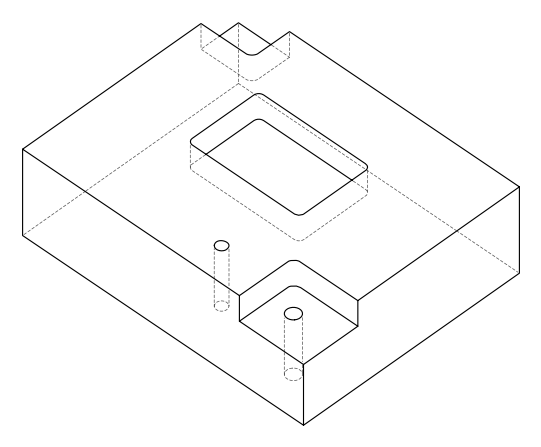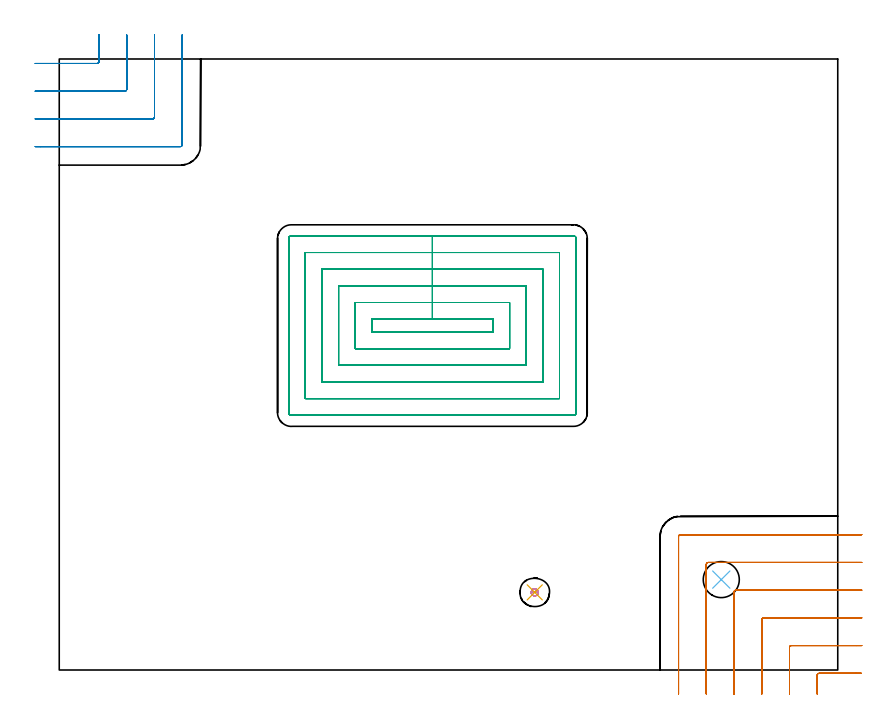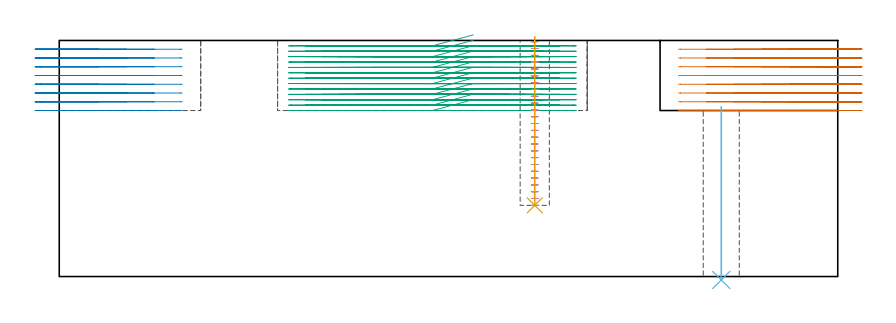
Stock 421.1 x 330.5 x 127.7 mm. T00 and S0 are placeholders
(PLAN: 6 operations, 3 tool changes, 74.3 min)
(1 MILL_CORNER_NOTCH_RECTANGULAR | CORNER_NOTCH_RECTANGULAR | UGT0201_094 | Follow Part, ap 5, ae 75% | 11.8 min | 302087 mm3)
(2 MILL_CORNER_NOTCH_RECTANGULAR_1 | CORNER_NOTCH_RECTANGULAR_1 | UGT0201_094 | Follow Part, ap 5, ae 75% | 6.85 min | 165462 mm3)
(3 MILL_RECTANGULAR_POCKET | POCKET_RECTANGULAR_STRAIGHT | NXT0201_011 | Follow Part, ap 3, ae 75% | 53.09 min | 690274 mm3)
(4 MILL_BLIND_HOLE_FROM_SOLID_MATERIAL | STEP1POCKET | NXT0201_011 | Spiral | 1.86 min | 17519 mm3)
(5 BORE_BLIND_HOLE | STEP1POCKET | UGT0332_074 | 0.37 min | 20 mm3)
(6 INDEXABLE_INSERT_DRILL_THROUGH_HOLE_FROM_SOLID | STEP1HOLE | NXT0302_010 | 0.38 min | 26787 mm3)
(TOOL UGT0201_094 | End mill 20 mm | D20 FL38 Z4)
(TOOL NXT0201_011 | ENDMILL 12mm [2P460-1200-NA 1630] | D12 FL38 Z6)
(TOOL UGT0332_074 | 15.8 mm Rough Boring Bar | D15.8)
(TOOL NXT0302_010 | Index. Insert Drill 19.5mm [880-D1950L25-05] | D19.5 PA176 FL98 Z2)
(OP 1 MILL_CORNER_NOTCH_RECTANGULAR)
G17 G21 G94 G90
T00 M6
G54
G17 G0 G90 X433.937 Y-1.8 S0 M3
G43 Z137.7 H0
Z122.962
G94 G1 X430.937 F250.
X410.994 F500.
G3 X410. Y-2.794 R1.
G1 Y-10.
Y-13. F250.
G0 Z137.7
X434.1 Y13.2
Z122.962
G1 X431.1
X395.994 F500.
G3 X395. Y12.206 R1.
G1 Y-10.
Y-13. F250.
G0 Z137.7
X434.1 Y28.2
Z122.962
G1 X431.1
X380.995 F500.
G3 X380. Y27.205 R1.
G1 Y-10.
Y-13. F250.
G0 Z137.7
X434.1 Y43.2
Z122.962
G1 X431.1
X365.995 F500.
G3 X365. Y42.205 R1.
G1 Y-10.
Y-13. F250.
G0 Z137.7
X434.1 Y58.2
Z122.962
G1 X431.1
X350.995 F500.
G3 X350. Y57.205 R1.
G1 Y-10.
Y-13. F250.
G0 Z137.7
X434.1 Y73.2
Z122.962
G1 X431.1
X335.995 F500.
G3 X335. Y72.205 R1.
G1 Y-10.
Y-13. F250.
G0 Z137.7
X433.937 Y-1.8
Z118.225
G1 X430.937
X410.994 F500.
G3 X410. Y-2.794 R1.
G1 Y-10.
Y-13. F250.
G0 Z137.7
X434.1 Y13.2
Z118.225
G1 X431.1
X395.994 F500.
G3 X395. Y12.206 R1.
G1 Y-10.
Y-13. F250.
G0 Z137.7
X434.1 Y28.2
Z118.225
G1 X431.1
X380.995 F500.
G3 X380. Y27.205 R1.
G1 Y-10.
Y-13. F250.
G0 Z137.7
X434.1 Y43.2
Z118.225
G1 X431.1
X365.995 F500.
G3 X365. Y42.205 R1.
G1 Y-10.
Y-13. F250.
G0 Z137.7
X434.1 Y58.2
Z118.225
G1 X431.1
X350.995 F500.
G3 X350. Y57.205 R1.
G1 Y-10.
Y-13. F250.
G0 Z137.7
X434.1 Y73.2
Z118.225
G1 X431.1
X335.995 F500.
G3 X335. Y72.205 R1.
G1 Y-10.
Y-13. F250.
G0 Z137.7
X433.937 Y-1.8
Z113.487
G1 X430.937
X410.994 F500.
G3 X410. Y-2.794 R1.
G1 Y-10.
Y-13. F250.
G0 Z137.7
X434.1 Y13.2
Z113.487
G1 X431.1
X395.994 F500.
G3 X395. Y12.206 R1.
G1 Y-10.
Y-13. F250.
G0 Z137.7
X434.1 Y28.2
Z113.487
G1 X431.1
X380.995 F500.
G3 X380. Y27.205 R1.
G1 Y-10.
Y-13. F250.
G0 Z137.7
X434.1 Y43.2
Z113.487
G1 X431.1
X365.995 F500.
G3 X365. Y42.205 R1.
G1 Y-10.
Y-13. F250.
G0 Z137.7
X434.1 Y58.2
Z113.487
G1 X431.1
X350.995 F500.
G3 X350. Y57.205 R1.
G1 Y-10.
Y-13. F250.
G0 Z137.7
X434.1 Y73.2
Z113.487
G1 X431.1
X335.995 F500.
G3 X335. Y72.205 R1.
G1 Y-10.
Y-13. F250.
G0 Z137.7
X433.937 Y-1.8
Z108.75
G1 X430.937
X410.994 F500.
G3 X410. Y-2.794 R1.
G1 Y-10.
Y-13. F250.
G0 Z137.7
X434.1 Y13.2
Z108.75
G1 X431.1
X395.994 F500.
G3 X395. Y12.206 R1.
G1 Y-10.
Y-13. F250.
G0 Z137.7
X434.1 Y28.2
Z108.75
G1 X431.1
X380.995 F500.
G3 X380. Y27.205 R1.
G1 Y-10.
Y-13. F250.
G0 Z137.7
X434.1 Y43.2
Z108.75
G1 X431.1
X365.995 F500.
G3 X365. Y42.205 R1.
G1 Y-10.
Y-13. F250.
G0 Z137.7
X434.1 Y58.2
Z108.75
G1 X431.1
X350.995 F500.
G3 X350. Y57.205 R1.
G1 Y-10.
Y-13. F250.
G0 Z137.7
X434.1 Y73.2
Z108.75
G1 X431.1
X335.995 F500.
G3 X335. Y72.205 R1.
G1 Y-10.
Y-13. F250.
G0 Z137.7
X433.937 Y-1.8
Z104.012
G1 X430.937
X410.994 F500.
G3 X410. Y-2.794 R1.
G1 Y-10.
Y-13. F250.
G0 Z137.7
X434.1 Y13.2
Z104.012
G1 X431.1
X395.994 F500.
G3 X395. Y12.206 R1.
G1 Y-10.
Y-13. F250.
G0 Z137.7
X434.1 Y28.2
Z104.012
G1 X431.1
X380.995 F500.
G3 X380. Y27.205 R1.
G1 Y-10.
Y-13. F250.
G0 Z137.7
X434.1 Y43.2
Z104.012
G1 X431.1
X365.995 F500.
G3 X365. Y42.205 R1.
G1 Y-10.
Y-13. F250.
G0 Z137.7
X434.1 Y58.2
Z104.012
G1 X431.1
X350.995 F500.
G3 X350. Y57.205 R1.
G1 Y-10.
Y-13. F250.
G0 Z137.7
X434.1 Y73.2
Z104.012
G1 X431.1
X335.995 F500.
G3 X335. Y72.205 R1.
G1 Y-10.
Y-13. F250.
G0 Z137.7
X433.937 Y-1.8
Z99.275
G1 X430.937
X410.994 F500.
G3 X410. Y-2.794 R1.
G1 Y-10.
Y-13. F250.
G0 Z137.7
X434.1 Y13.2
Z99.275
G1 X431.1
X395.994 F500.
G3 X395. Y12.206 R1.
G1 Y-10.
Y-13. F250.
G0 Z137.7
X434.1 Y28.2
Z99.275
G1 X431.1
X380.995 F500.
G3 X380. Y27.205 R1.
G1 Y-10.
Y-13. F250.
G0 Z137.7
X434.1 Y43.2
Z99.275
G1 X431.1
X365.995 F500.
G3 X365. Y42.205 R1.
G1 Y-10.
Y-13. F250.
G0 Z137.7
X434.1 Y58.2
Z99.275
G1 X431.1
X350.995 F500.
G3 X350. Y57.205 R1.
G1 Y-10.
Y-13. F250.
G0 Z137.7
X434.1 Y73.2
Z99.275
G1 X431.1
X335.995 F500.
G3 X335. Y72.205 R1.
G1 Y-10.
Y-13. F250.
G0 Z137.7
X433.937 Y-1.8
Z94.537
G1 X430.937
X410.994 F500.
G3 X410. Y-2.794 R1.
G1 Y-10.
Y-13. F250.
G0 Z137.7
X434.1 Y13.2
Z94.537
G1 X431.1
X395.994 F500.
G3 X395. Y12.206 R1.
G1 Y-10.
Y-13. F250.
G0 Z137.7
X434.1 Y28.2
Z94.537
G1 X431.1
X380.995 F500.
G3 X380. Y27.205 R1.
G1 Y-10.
Y-13. F250.
G0 Z137.7
X434.1 Y43.2
Z94.537
G1 X431.1
X365.995 F500.
G3 X365. Y42.205 R1.
G1 Y-10.
Y-13. F250.
G0 Z137.7
X434.1 Y58.2
Z94.537
G1 X431.1
X350.995 F500.
G3 X350. Y57.205 R1.
G1 Y-10.
Y-13. F250.
G0 Z137.7
X434.1 Y73.2
Z94.537
G1 X431.1
X335.995 F500.
G3 X335. Y72.205 R1.
G1 Y-10.
Y-13. F250.
G0 Z137.7
X433.937 Y-1.8
Z89.8
G1 X430.937
X410.994 F500.
G3 X410. Y-2.794 R1.
G1 Y-10.
Y-13. F250.
G0 Z137.7
X434.1 Y13.2
Z89.8
G1 X431.1
X395.994 F500.
G3 X395. Y12.206 R1.
G1 Y-10.
Y-13. F250.
G0 Z137.7
X434.1 Y28.2
Z89.8
G1 X431.1
X380.995 F500.
G3 X380. Y27.205 R1.
G1 Y-10.
Y-13. F250.
G0 Z137.7
X434.1 Y43.2
Z89.8
G1 X431.1
X365.995 F500.
G3 X365. Y42.205 R1.
G1 Y-10.
Y-13. F250.
G0 Z137.7
X434.1 Y58.2
Z89.8
G1 X431.1
X350.995 F500.
G3 X350. Y57.205 R1.
G1 Y-10.
Y-13. F250.
G0 Z137.7
X434.1 Y73.2
Z89.8
G1 X431.1
X335.995 F500.
G3 X335. Y72.205 R1.
G1 Y-10.
Y-13. F250.
G0 Z137.7
M5
M2
(OP 2 MILL_CORNER_NOTCH_RECTANGULAR_1)
G17 G21 G94 G90
T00 M6
G54
G17 G0 G90 X-13. Y328.1 S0 M3
G43 Z137.7 H0
Z122.962
G94 G1 X-10. F250.
X20.505 F500.
G3 X21.5 Y329.095 R1.
G1 Y340.5
Y343.5 F250.
G0 Z137.7
X-13. Y313.1
Z122.962
G1 X-10.
X35.505 F500.
G3 X36.5 Y314.095 R1.
G1 Y340.5
Y343.5 F250.
G0 Z137.7
X-13. Y298.1
Z122.962
G1 X-10.
X50.505 F500.
G3 X51.5 Y299.095 R1.
G1 Y340.5
Y343.5 F250.
G0 Z137.7
X-13. Y283.1
Z122.962
G1 X-10.
X65.505 F500.
G3 X66.5 Y284.095 R1.
G1 Y340.5
Y343.5 F250.
G0 Z137.7
X-13. Y328.1
Z118.225
G1 X-10.
X20.505 F500.
G3 X21.5 Y329.095 R1.
G1 Y340.5
Y343.5 F250.
G0 Z137.7
X-13. Y313.1
Z118.225
G1 X-10.
X35.505 F500.
G3 X36.5 Y314.095 R1.
G1 Y340.5
Y343.5 F250.
G0 Z137.7
X-13. Y298.1
Z118.225
G1 X-10.
X50.505 F500.
G3 X51.5 Y299.095 R1.
G1 Y340.5
Y343.5 F250.
G0 Z137.7
X-13. Y283.1
Z118.225
G1 X-10.
X65.505 F500.
G3 X66.5 Y284.095 R1.
G1 Y340.5
Y343.5 F250.
G0 Z137.7
X-13. Y328.1
Z113.487
G1 X-10.
X20.505 F500.
G3 X21.5 Y329.095 R1.
G1 Y340.5
Y343.5 F250.
G0 Z137.7
X-13. Y313.1
Z113.487
G1 X-10.
X35.505 F500.
G3 X36.5 Y314.095 R1.
G1 Y340.5
Y343.5 F250.
G0 Z137.7
X-13. Y298.1
Z113.487
G1 X-10.
X50.505 F500.
G3 X51.5 Y299.095 R1.
G1 Y340.5
Y343.5 F250.
G0 Z137.7
X-13. Y283.1
Z113.487
G1 X-10.
X65.505 F500.
G3 X66.5 Y284.095 R1.
G1 Y340.5
Y343.5 F250.
G0 Z137.7
X-13. Y328.1
Z108.75
G1 X-10.
X20.505 F500.
G3 X21.5 Y329.095 R1.
G1 Y340.5
Y343.5 F250.
G0 Z137.7
X-13. Y313.1
Z108.75
G1 X-10.
X35.505 F500.
G3 X36.5 Y314.095 R1.
G1 Y340.5
Y343.5 F250.
G0 Z137.7
X-13. Y298.1
Z108.75
G1 X-10.
X50.505 F500.
G3 X51.5 Y299.095 R1.
G1 Y340.5
Y343.5 F250.
G0 Z137.7
X-13. Y283.1
Z108.75
G1 X-10.
X65.505 F500.
G3 X66.5 Y284.095 R1.
G1 Y340.5
Y343.5 F250.
G0 Z137.7
X-13. Y328.1
Z104.012
G1 X-10.
X20.505 F500.
G3 X21.5 Y329.095 R1.
G1 Y340.5
Y343.5 F250.
G0 Z137.7
X-13. Y313.1
Z104.012
G1 X-10.
X35.505 F500.
G3 X36.5 Y314.095 R1.
G1 Y340.5
Y343.5 F250.
G0 Z137.7
X-13. Y298.1
Z104.012
G1 X-10.
X50.505 F500.
G3 X51.5 Y299.095 R1.
G1 Y340.5
Y343.5 F250.
G0 Z137.7
X-13. Y283.1
Z104.012
G1 X-10.
X65.505 F500.
G3 X66.5 Y284.095 R1.
G1 Y340.5
Y343.5 F250.
G0 Z137.7
X-13. Y328.1
Z99.275
G1 X-10.
X20.505 F500.
G3 X21.5 Y329.095 R1.
G1 Y340.5
Y343.5 F250.
G0 Z137.7
X-13. Y313.1
Z99.275
G1 X-10.
X35.505 F500.
G3 X36.5 Y314.095 R1.
G1 Y340.5
Y343.5 F250.
G0 Z137.7
X-13. Y298.1
Z99.275
G1 X-10.
X50.505 F500.
G3 X51.5 Y299.095 R1.
G1 Y340.5
Y343.5 F250.
G0 Z137.7
X-13. Y283.1
Z99.275
G1 X-10.
X65.505 F500.
G3 X66.5 Y284.095 R1.
G1 Y340.5
Y343.5 F250.
G0 Z137.7
X-13. Y328.1
Z94.537
G1 X-10.
X20.505 F500.
G3 X21.5 Y329.095 R1.
G1 Y340.5
Y343.5 F250.
G0 Z137.7
X-13. Y313.1
Z94.537
G1 X-10.
X35.505 F500.
G3 X36.5 Y314.095 R1.
G1 Y340.5
Y343.5 F250.
G0 Z137.7
X-13. Y298.1
Z94.537
G1 X-10.
X50.505 F500.
G3 X51.5 Y299.095 R1.
G1 Y340.5
Y343.5 F250.
G0 Z137.7
X-13. Y283.1
Z94.537
G1 X-10.
X65.505 F500.
G3 X66.5 Y284.095 R1.
G1 Y340.5
Y343.5 F250.
G0 Z137.7
X-13. Y328.1
Z89.8
G1 X-10.
X20.505 F500.
G3 X21.5 Y329.095 R1.
G1 Y340.5
Y343.5 F250.
G0 Z137.7
X-13. Y313.1
Z89.8
G1 X-10.
X35.505 F500.
G3 X36.5 Y314.095 R1.
G1 Y340.5
Y343.5 F250.
G0 Z137.7
X-13. Y298.1
Z89.8
G1 X-10.
X50.505 F500.
G3 X51.5 Y299.095 R1.
G1 Y340.5
Y343.5 F250.
G0 Z137.7
X-13. Y283.1
Z89.8
G1 X-10.
X65.505 F500.
G3 X66.5 Y284.095 R1.
G1 Y340.5
Y343.5 F250.
G0 Z137.7
M5
M2
(OP 3 MILL_RECTANGULAR_POCKET)
G17 G21 G94 G90
T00 M6
G54
G17 G0 G90 X223.926 Y189.8 S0 M3
G43 Z137.7 H1
Z130.7
G94 G1 X201.85 Z124.785 F250.
X169.1 F500.
Y182.8
X234.6
Y189.8
X201.85
Y198.8
X160.1
Y173.8
X243.6
Y198.8
X201.85
Y207.8
X151.1
Y164.8
X252.6
Y207.8
X201.85
Y216.8
X142.1
Y155.8
X261.6
Y216.8
X201.85
Y225.8
X133.1
Y146.8
X270.6
Y225.8
X201.85
Y234.8
X125.5
G3 X124.1 Y233.4 R1.4
G1 Y139.2
G3 X125.5 Y137.8 R1.4
G1 X278.2
G3 X279.6 Y139.2 R1.4
G1 Y233.4
G3 X278.2 Y234.8 R1.4
G1 X201.85
X200.85
G0 X223.926 Y189.8 Z127.785
G1 X201.85 Z121.869 F250.
X169.1 F500.
Y182.8
X234.6
Y189.8
X201.85
Y198.8
X160.1
Y173.8
X243.6
Y198.8
X201.85
Y207.8
X151.1
Y164.8
X252.6
Y207.8
X201.85
Y216.8
X142.1
Y155.8
X261.6
Y216.8
X201.85
Y225.8
X133.1
Y146.8
X270.6
Y225.8
X201.85
Y234.8
X125.5
G3 X124.1 Y233.4 R1.4
G1 Y139.2
G3 X125.5 Y137.8 R1.4
G1 X278.2
G3 X279.6 Y139.2 R1.4
G1 Y233.4
G3 X278.2 Y234.8 R1.4
G1 X201.85
X200.85
G0 X223.926 Y189.8 Z124.869
G1 X201.85 Z118.954 F250.
X169.1 F500.
Y182.8
X234.6
Y189.8
X201.85
Y198.8
X160.1
Y173.8
X243.6
Y198.8
X201.85
Y207.8
X151.1
Y164.8
X252.6
Y207.8
X201.85
Y216.8
X142.1
Y155.8
X261.6
Y216.8
X201.85
Y225.8
X133.1
Y146.8
X270.6
Y225.8
X201.85
Y234.8
X125.5
G3 X124.1 Y233.4 R1.4
G1 Y139.2
G3 X125.5 Y137.8 R1.4
G1 X278.2
G3 X279.6 Y139.2 R1.4
G1 Y233.4
G3 X278.2 Y234.8 R1.4
G1 X201.85
X200.85
G0 X223.926 Y189.8 Z121.954
G1 X201.85 Z116.038 F250.
X169.1 F500.
Y182.8
X234.6
Y189.8
X201.85
Y198.8
X160.1
Y173.8
X243.6
Y198.8
X201.85
Y207.8
X151.1
Y164.8
X252.6
Y207.8
X201.85
Y216.8
X142.1
Y155.8
X261.6
Y216.8
X201.85
Y225.8
X133.1
Y146.8
X270.6
Y225.8
X201.85
Y234.8
X125.5
G3 X124.1 Y233.4 R1.4
G1 Y139.2
G3 X125.5 Y137.8 R1.4
G1 X278.2
G3 X279.6 Y139.2 R1.4
G1 Y233.4
G3 X278.2 Y234.8 R1.4
G1 X201.85
X200.85
G0 X223.926 Y189.8 Z119.038
G1 X201.85 Z113.123 F250.
X169.1 F500.
Y182.8
X234.6
Y189.8
X201.85
Y198.8
X160.1
Y173.8
X243.6
Y198.8
X201.85
Y207.8
X151.1
Y164.8
X252.6
Y207.8
X201.85
Y216.8
X142.1
Y155.8
X261.6
Y216.8
X201.85
Y225.8
X133.1
Y146.8
X270.6
Y225.8
X201.85
Y234.8
X125.5
G3 X124.1 Y233.4 R1.4
G1 Y139.2
G3 X125.5 Y137.8 R1.4
G1 X278.2
G3 X279.6 Y139.2 R1.4
G1 Y233.4
G3 X278.2 Y234.8 R1.4
G1 X201.85
X200.85
G0 X223.926 Y189.8 Z116.123
G1 X201.85 Z110.208 F250.
X169.1 F500.
Y182.8
X234.6
Y189.8
X201.85
Y198.8
X160.1
Y173.8
X243.6
Y198.8
X201.85
Y207.8
X151.1
Y164.8
X252.6
Y207.8
X201.85
Y216.8
X142.1
Y155.8
X261.6
Y216.8
X201.85
Y225.8
X133.1
Y146.8
X270.6
Y225.8
X201.85
Y234.8
X125.5
G3 X124.1 Y233.4 R1.4
G1 Y139.2
G3 X125.5 Y137.8 R1.4
G1 X278.2
G3 X279.6 Y139.2 R1.4
G1 Y233.4
G3 X278.2 Y234.8 R1.4
G1 X201.85
X200.85
G0 X223.926 Y189.8 Z113.208
G1 X201.85 Z107.292 F250.
X169.1 F500.
Y182.8
X234.6
Y189.8
X201.85
Y198.8
X160.1
Y173.8
X243.6
Y198.8
X201.85
Y207.8
X151.1
Y164.8
X252.6
Y207.8
X201.85
Y216.8
X142.1
Y155.8
X261.6
Y216.8
X201.85
Y225.8
X133.1
Y146.8
X270.6
Y225.8
X201.85
Y234.8
X125.5
G3 X124.1 Y233.4 R1.4
G1 Y139.2
G3 X125.5 Y137.8 R1.4
G1 X278.2
G3 X279.6 Y139.2 R1.4
G1 Y233.4
G3 X278.2 Y234.8 R1.4
G1 X201.85
X200.85
G0 X223.926 Y189.8 Z110.292
G1 X201.85 Z104.377 F250.
X169.1 F500.
Y182.8
X234.6
Y189.8
X201.85
Y198.8
X160.1
Y173.8
X243.6
Y198.8
X201.85
Y207.8
X151.1
Y164.8
X252.6
Y207.8
X201.85
Y216.8
X142.1
Y155.8
X261.6
Y216.8
X201.85
Y225.8
X133.1
Y146.8
X270.6
Y225.8
X201.85
Y234.8
X125.5
G3 X124.1 Y233.4 R1.4
G1 Y139.2
G3 X125.5 Y137.8 R1.4
G1 X278.2
G3 X279.6 Y139.2 R1.4
G1 Y233.4
G3 X278.2 Y234.8 R1.4
G1 X201.85
X200.85
G0 X223.926 Y189.8 Z107.377
G1 X201.85 Z101.462 F250.
X169.1 F500.
Y182.8
X234.6
Y189.8
X201.85
Y198.8
X160.1
Y173.8
X243.6
Y198.8
X201.85
Y207.8
X151.1
Y164.8
X252.6
Y207.8
X201.85
Y216.8
X142.1
Y155.8
X261.6
Y216.8
X201.85
Y225.8
X133.1
Y146.8
X270.6
Y225.8
X201.85
Y234.8
X125.5
G3 X124.1 Y233.4 R1.4
G1 Y139.2
G3 X125.5 Y137.8 R1.4
G1 X278.2
G3 X279.6 Y139.2 R1.4
G1 Y233.4
G3 X278.2 Y234.8 R1.4
G1 X201.85
X200.85
G0 X223.926 Y189.8 Z104.462
G1 X201.85 Z98.546 F250.
X169.1 F500.
Y182.8
X234.6
Y189.8
X201.85
Y198.8
X160.1
Y173.8
X243.6
Y198.8
X201.85
Y207.8
X151.1
Y164.8
X252.6
Y207.8
X201.85
Y216.8
X142.1
Y155.8
X261.6
Y216.8
X201.85
Y225.8
X133.1
Y146.8
X270.6
Y225.8
X201.85
Y234.8
X125.5
G3 X124.1 Y233.4 R1.4
G1 Y139.2
G3 X125.5 Y137.8 R1.4
G1 X278.2
G3 X279.6 Y139.2 R1.4
G1 Y233.4
G3 X278.2 Y234.8 R1.4
G1 X201.85
X200.85
G0 X223.926 Y189.8 Z101.546
G1 X201.85 Z95.631 F250.
X169.1 F500.
Y182.8
X234.6
Y189.8
X201.85
Y198.8
X160.1
Y173.8
X243.6
Y198.8
X201.85
Y207.8
X151.1
Y164.8
X252.6
Y207.8
X201.85
Y216.8
X142.1
Y155.8
X261.6
Y216.8
X201.85
Y225.8
X133.1
Y146.8
X270.6
Y225.8
X201.85
Y234.8
X125.5
G3 X124.1 Y233.4 R1.4
G1 Y139.2
G3 X125.5 Y137.8 R1.4
G1 X278.2
G3 X279.6 Y139.2 R1.4
G1 Y233.4
G3 X278.2 Y234.8 R1.4
G1 X201.85
X200.85
G0 X223.926 Y189.8 Z98.631
G1 X201.85 Z92.715 F250.
X169.1 F500.
Y182.8
X234.6
Y189.8
X201.85
Y198.8
X160.1
Y173.8
X243.6
Y198.8
X201.85
Y207.8
X151.1
Y164.8
X252.6
Y207.8
X201.85
Y216.8
X142.1
Y155.8
X261.6
Y216.8
X201.85
Y225.8
X133.1
Y146.8
X270.6
Y225.8
X201.85
Y234.8
X125.5
G3 X124.1 Y233.4 R1.4
G1 Y139.2
G3 X125.5 Y137.8 R1.4
G1 X278.2
G3 X279.6 Y139.2 R1.4
G1 Y233.4
G3 X278.2 Y234.8 R1.4
G1 X201.85
X200.85
G0 X223.926 Y189.8 Z95.715
G1 X201.85 Z89.8 F250.
X169.1 F500.
Y182.8
X234.6
Y189.8
X201.85
Y198.8
X160.1
Y173.8
X243.6
Y198.8
X201.85
Y207.8
X151.1
Y164.8
X252.6
Y207.8
X201.85
Y216.8
X142.1
Y155.8
X261.6
Y216.8
X201.85
Y225.8
X133.1
Y146.8
X270.6
Y225.8
X201.85
Y234.8
X125.5
G3 X124.1 Y233.4 R1.4
G1 Y139.2
G3 X125.5 Y137.8 R1.4
G1 X278.2
G3 X279.6 Y139.2 R1.4
G1 Y233.4
G3 X278.2 Y234.8 R1.4
G1 X201.85
X200.85
G0 Z137.7
M5
M2
(OP 4 MILL_BLIND_HOLE_FROM_SOLID_MATERIAL)
G17 G21 G94 G90
T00 M6
G54
G17 G0 G90 X257.2 Y42. S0 M3
G43 Z137.7 H1
Z127.012
G94 G3 X257.948 Y43.152 R0.819 F250.
X256.427 Y43.736 R1.152
X255.464 Y41.227 R1.9
X256.427 Y43.736 R-1.9
X255.946 Y42.481 R0.95
X257.2 Y42. R0.95
G0 Z123.324
G3 X257.948 Y43.152 R0.819
X256.427 Y43.736 R1.152
X255.464 Y41.227 R1.9
X256.427 Y43.736 R-1.9
X255.946 Y42.481 R0.95
X257.2 Y42. R0.95
G0 Z119.636
G3 X257.948 Y43.152 R0.819
X256.427 Y43.736 R1.152
X255.464 Y41.227 R1.9
X256.427 Y43.736 R-1.9
X255.946 Y42.481 R0.95
X257.2 Y42. R0.95
G0 Z115.948
G3 X257.948 Y43.152 R0.819
X256.427 Y43.736 R1.152
X255.464 Y41.227 R1.9
X256.427 Y43.736 R-1.9
X255.946 Y42.481 R0.95
X257.2 Y42. R0.95
G0 Z112.26
G3 X257.948 Y43.152 R0.819
X256.427 Y43.736 R1.152
X255.464 Y41.227 R1.9
X256.427 Y43.736 R-1.9
X255.946 Y42.481 R0.95
X257.2 Y42. R0.95
G0 Z108.572
G3 X257.948 Y43.152 R0.819
X256.427 Y43.736 R1.152
X255.464 Y41.227 R1.9
X256.427 Y43.736 R-1.9
X255.946 Y42.481 R0.95
X257.2 Y42. R0.95
G0 Z104.884
G3 X257.948 Y43.152 R0.819
X256.427 Y43.736 R1.152
X255.464 Y41.227 R1.9
X256.427 Y43.736 R-1.9
X255.946 Y42.481 R0.95
X257.2 Y42. R0.95
G0 Z101.196
G3 X257.948 Y43.152 R0.819
X256.427 Y43.736 R1.152
X255.464 Y41.227 R1.9
X256.427 Y43.736 R-1.9
X255.946 Y42.481 R0.95
X257.2 Y42. R0.95
G0 Z97.508
G3 X257.948 Y43.152 R0.819
X256.427 Y43.736 R1.152
X255.464 Y41.227 R1.9
X256.427 Y43.736 R-1.9
X255.946 Y42.481 R0.95
X257.2 Y42. R0.95
G0 Z93.82
G3 X257.948 Y43.152 R0.819
X256.427 Y43.736 R1.152
X255.464 Y41.227 R1.9
X256.427 Y43.736 R-1.9
X255.946 Y42.481 R0.95
X257.2 Y42. R0.95
G0 Z90.132
G3 X257.948 Y43.152 R0.819
X256.427 Y43.736 R1.152
X255.464 Y41.227 R1.9
X256.427 Y43.736 R-1.9
X255.946 Y42.481 R0.95
X257.2 Y42. R0.95
G0 Z86.444
G3 X257.948 Y43.152 R0.819
X256.427 Y43.736 R1.152
X255.464 Y41.227 R1.9
X256.427 Y43.736 R-1.9
X255.946 Y42.481 R0.95
X257.2 Y42. R0.95
G0 Z82.756
G3 X257.948 Y43.152 R0.819
X256.427 Y43.736 R1.152
X255.464 Y41.227 R1.9
X256.427 Y43.736 R-1.9
X255.946 Y42.481 R0.95
X257.2 Y42. R0.95
G0 Z79.068
G3 X257.948 Y43.152 R0.819
X256.427 Y43.736 R1.152
X255.464 Y41.227 R1.9
X256.427 Y43.736 R-1.9
X255.946 Y42.481 R0.95
X257.2 Y42. R0.95
G0 Z75.38
G3 X257.948 Y43.152 R0.819
X256.427 Y43.736 R1.152
X255.464 Y41.227 R1.9
X256.427 Y43.736 R-1.9
X255.946 Y42.481 R0.95
X257.2 Y42. R0.95
G0 Z71.692
G3 X257.948 Y43.152 R0.819
X256.427 Y43.736 R1.152
X255.464 Y41.227 R1.9
X256.427 Y43.736 R-1.9
X255.946 Y42.481 R0.95
X257.2 Y42. R0.95
G0 Z68.004
G3 X257.948 Y43.152 R0.819
X256.427 Y43.736 R1.152
X255.464 Y41.227 R1.9
X256.427 Y43.736 R-1.9
X255.946 Y42.481 R0.95
X257.2 Y42. R0.95
G0 Z64.316
G3 X257.948 Y43.152 R0.819
X256.427 Y43.736 R1.152
X255.464 Y41.227 R1.9
X256.427 Y43.736 R-1.9
X255.946 Y42.481 R0.95
X257.2 Y42. R0.95
G0 Z60.628
G3 X257.948 Y43.152 R0.819
X256.427 Y43.736 R1.152
X255.464 Y41.227 R1.9
X256.427 Y43.736 R-1.9
X255.946 Y42.481 R0.95
X257.2 Y42. R0.95
G0 Z56.94
G3 X257.948 Y43.152 R0.819
X256.427 Y43.736 R1.152
X255.464 Y41.227 R1.9
X256.427 Y43.736 R-1.9
X255.946 Y42.481 R0.95
X257.2 Y42. R0.95
G0 Z53.252
G3 X257.948 Y43.152 R0.819
X256.427 Y43.736 R1.152
X255.464 Y41.227 R1.9
X256.427 Y43.736 R-1.9
X255.946 Y42.481 R0.95
X257.2 Y42. R0.95
G0 Z49.564
G3 X257.948 Y43.152 R0.819
X256.427 Y43.736 R1.152
X255.464 Y41.227 R1.9
X256.427 Y43.736 R-1.9
X255.946 Y42.481 R0.95
X257.2 Y42. R0.95
G0 Z45.876
G3 X257.948 Y43.152 R0.819
X256.427 Y43.736 R1.152
X255.464 Y41.227 R1.9
X256.427 Y43.736 R-1.9
X255.946 Y42.481 R0.95
X257.2 Y42. R0.95
G0 Z42.188
G3 X257.948 Y43.152 R0.819
X256.427 Y43.736 R1.152
X255.464 Y41.227 R1.9
X256.427 Y43.736 R-1.9
X255.946 Y42.481 R0.95
X257.2 Y42. R0.95
G0 Z38.5
G3 X257.948 Y43.152 R0.819
X256.427 Y43.736 R1.152
X255.464 Y41.227 R1.9
X256.427 Y43.736 R-1.9
X255.946 Y42.481 R0.95
X257.2 Y42. R0.95
G0 Z137.7
M5
M2
(OP 5 BORE_BLIND_HOLE)
G17 G21 G94 G90
T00 M6
G54
G17 G0 G90 X257.2 Y42. S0 M3
G43 Z137.7 H0
G94 G85 G98 Z38.5 F250. R129.7
G80
M5
M2
(OP 6 INDEXABLE_INSERT_DRILL_THROUGH_HOLE_FROM_SOLID)
G17 G21 G94 G90
T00 M6
G54
G17 G0 G90 X358.1 Y48.9 S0 M3
G43 Z137.7 H1
G94 G81 G98 Z-1.84 F250. R91.8
G80
M5
M2
